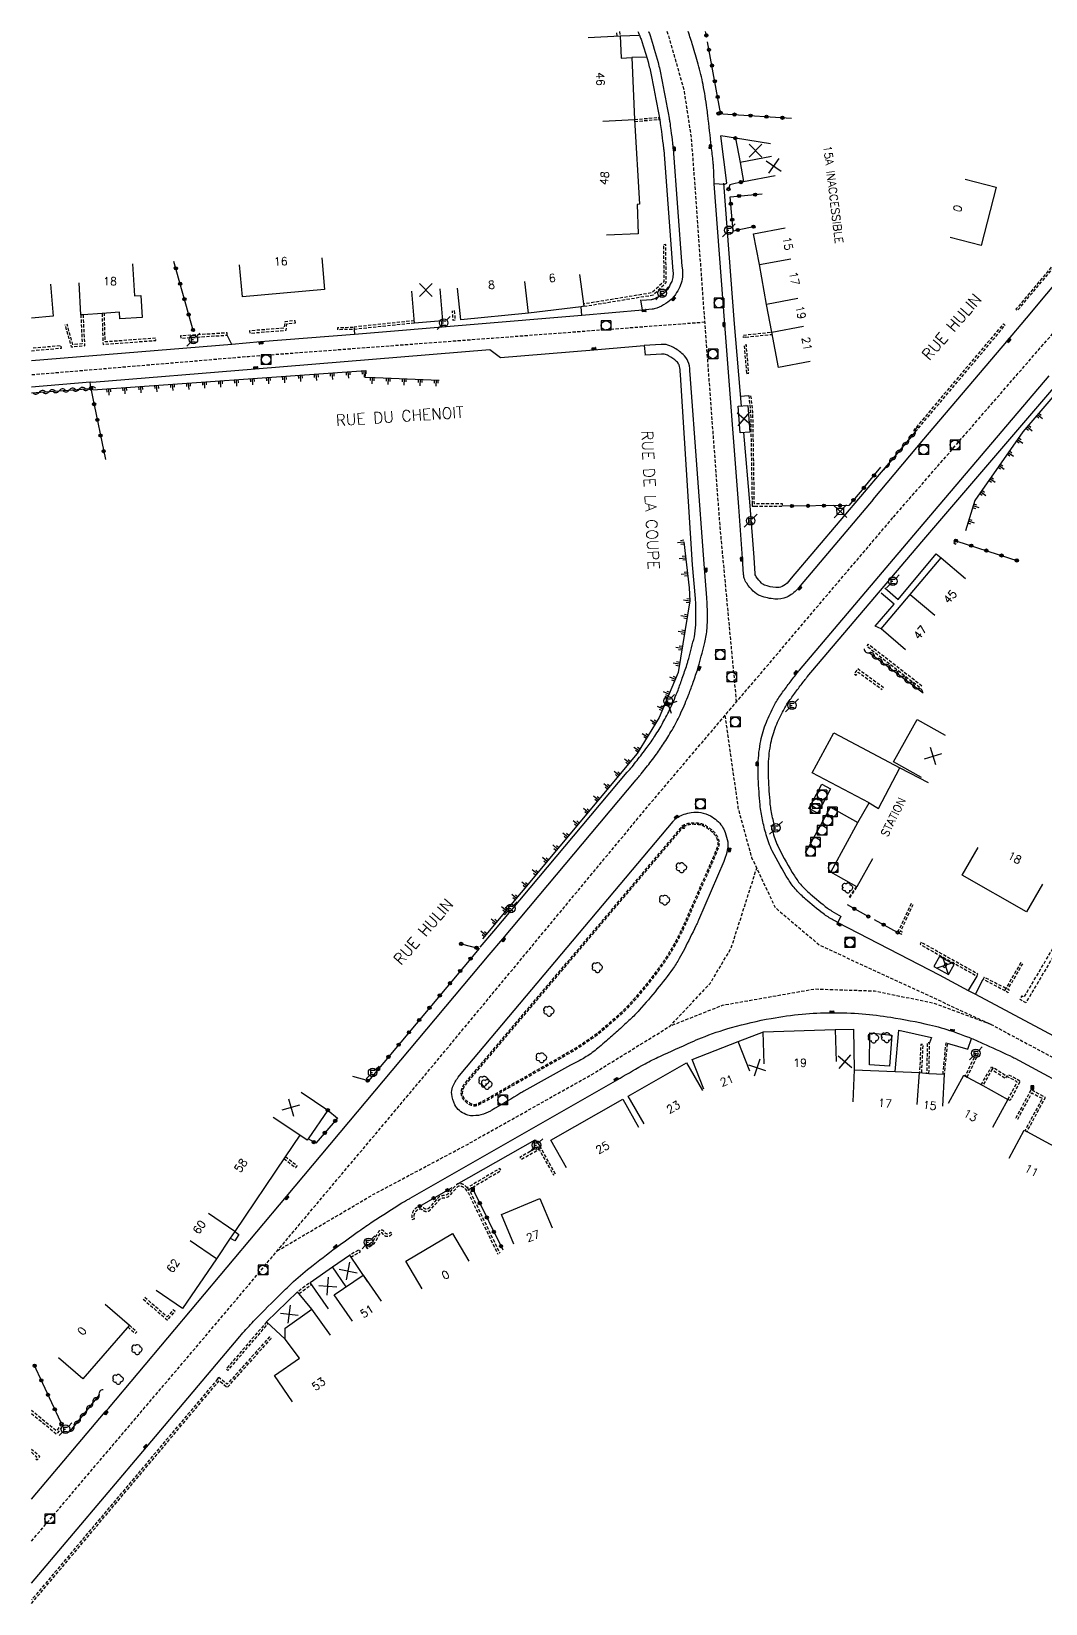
# Model space of a CAD drawing. Header units: millimetres. Extents: x 150000 to 151001, y 125999 to 127001.
# Drawn here: x 150000 to 150158.4, y 126754.4 to 127000 of the extents above; entities that cross this region are included whole.
import ezdxf
from ezdxf.enums import TextEntityAlignment as Align

# ---------------------------------------------------------------- set-up
doc = ezdxf.new("R2010")
doc.units = ezdxf.units.MM
doc.linetypes.add('DASHED', pattern=[0.75, 0.5, -0.25])
doc.layers.get('0').update_dxf_attribs({"linetype": 'CONTINUOUS'})
for name, color, linetype in [('W0001', 6, 'DASHED'), ('W0008', 7, 'CONTINUOUS'), ('W0017', 7, 'CONTINUOUS'), ('W0100', 7, 'CONTINUOUS'), ('W0112', 1, 'DASHED'), ('W0211', 2, 'CONTINUOUS'), ('W0300', 7, 'CONTINUOUS'), ('W0310', 3, 'CONTINUOUS'), ('W0322', 7, 'CONTINUOUS'), ('W0330', 7, 'CONTINUOUS'), ('W0400', 7, 'CONTINUOUS'), ('W0420', 7, 'CONTINUOUS'), ('W0471', 7, 'CONTINUOUS'), ('W0984', 7, 'CONTINUOUS'), ('W0989', 7, 'CONTINUOUS'), ('W0991', 7, 'CONTINUOUS'), ('W1102', 7, 'CONTINUOUS')]:
    doc.layers.add(name, color=color, linetype=linetype)
doc.styles.get("Standard").update_dxf_attribs({"font": 'romans.shx', "width": 0.85})

# ---------------------------------------------------------------- blocks, each defined once
blk = doc.blocks.new('T420')
for p, q in [((0.75, 0.75), (-0.75, 0.75)), ((-0.75, 0.75), (-0.75, -0.75)), ((0.75, 0.75), (0.75, -0.75)), ((0.75, -0.75), (-0.75, -0.75))]:
    blk.add_line(p, q)
blk.add_ellipse((0, 0), major_axis=(-0.53, 0.53), ratio=1, start_param=3.926991, end_param=10.210176)
blk = doc.blocks.new('t322o')
at = {"color": 0, "linetype": 'Continuous'}
for radius in [0.25, 0.15]:
    blk.add_circle((0, 0), radius, dxfattribs=at)
blk = doc.blocks.new('t310o')
at = {"color": 0, "linetype": 'Continuous'}
for centre, start, end in [((-0.5, 0.38), 216.8699, 323.1304), ((0.5, -0.37), 36.8699, 143.1303)]:
    blk.add_arc(centre, 0.625, start, end, dxfattribs=at)
blk = doc.blocks.new('t211o')
at = {"color": 0, "linetype": 'Continuous'}
for p, q in [((-0.29, 0.5), (-0.29, 0)), ((0, 1), (0, 0)), ((0.29, 0.5), (0.29, 0))]:
    blk.add_line(p, q, dxfattribs=at)
blk = doc.blocks.new('T400')
for p, q in [((-0.15, 0.3), (0.15, 0.3)), ((-0.15, -0.25), (-0.15, 0.3)), ((-0.15, 0.15), (0.15, 0.15)), ((-0.15, 0), (0.15, 0)), ((0.15, 0.3), (0.15, -0.25)), ((-0.15, -0.15), (0.15, -0.15)), ((-0.15, -0.25), (-0.15, -0.3)), ((-0.15, -0.3), (0.15, -0.3)), ((0.15, -0.3), (0.15, -0.25))]:
    blk.add_line(p, q)
blk = doc.blocks.new('T471')
for p, q in [((-0.333334, 0.333334), (-0.333334, -0.333334)), ((-0.333334, 0.333334), (0.333334, 0.333334)), ((-0.333334, 0), (0, 0)), ((0.500001, 0.500001), (1.000002, 1.000002)), ((-0.500001, -0.500001), (-1.000002, -1.000002)), ((-0.333334, -0.333334), (0.333334, -0.333334))]:
    blk.add_line(p, q)
blk.add_ellipse((0, 0), major_axis=(0.471405, 0.471405), ratio=1, start_param=5.4977871438, end_param=11.780972451)
blk = doc.blocks.new('t991o')
at = {"color": 0, "linetype": 'Continuous'}
for p, q in [((-1, 1), (1, -1)), ((-1, -1), (1, 1))]:
    blk.add_line(p, q, dxfattribs=at)
blk = doc.blocks.new('T300')
for p, q in [((-0.8, 0.51), (-0.86, 0.34)), ((-0.86, 0.34), (-0.86, 0.17)), ((-0.86, 0.17), (-0.74, 0.06)), ((-0.69, 0.63), (-0.8, 0.51)), ((-0.8, -0.06), (-0.74, 0.06)), ((-0.74, 0.06), (-0.69, 0.11)), ((-0.57, 0.69), (-0.69, 0.63)), ((-0.46, 0.69), (-0.57, 0.69)), ((-0.29, 0.63), (-0.46, 0.69)), ((-0.29, 0.63), (-0.17, 0.74)), ((-0.23, 0.57), (-0.29, 0.63)), ((-0.17, 0.74), (-0.06, 0.8)), ((-0.06, 0.8), (0.06, 0.8)), ((0.06, 0.8), (0.23, 0.74)), ((0.23, 0.74), (0.34, 0.63)), ((0.34, 0.63), (0.4, 0.51)), ((0.46, 0.46), (0.34, 0.46)), ((0.4, 0.51), (0.4, 0.46)), ((0.57, 0.4), (0.46, 0.46)), ((0.57, 0.4), (0.69, 0.29)), ((0.69, 0.29), (0.74, 0.17)), ((0.74, 0.06), (0.69, -0.17)), ((0.74, 0.17), (0.74, 0.06)), ((-0.8, -0.17), (-0.8, -0.06)), ((-0.8, -0.23), (-0.8, -0.17)), ((-0.74, -0.34), (-0.8, -0.23)), ((-0.69, -0.4), (-0.74, -0.34)), ((-0.51, -0.46), (-0.69, -0.4)), ((-0.4, -0.46), (-0.51, -0.46)), ((-0.4, -0.46), (-0.34, -0.46)), ((-0.34, -0.46), (-0.34, -0.4)), ((-0.34, -0.51), (-0.34, -0.46)), ((-0.29, -0.63), (-0.34, -0.51)), ((-0.17, -0.74), (-0.29, -0.63)), ((-0.06, -0.8), (-0.17, -0.74)), ((0.06, -0.8), (-0.06, -0.8)), ((0.17, -0.74), (0.06, -0.8)), ((0.23, -0.69), (0.17, -0.74)), ((0.29, -0.46), (0.23, -0.46)), ((0.29, -0.63), (0.23, -0.69)), ((0.46, -0.4), (0.29, -0.46)), ((0.34, -0.51), (0.29, -0.63)), ((0.34, -0.51), (0.34, -0.46)), ((0.57, -0.34), (0.46, -0.4)), ((0.63, -0.29), (0.57, -0.34)), ((0.69, -0.17), (0.63, -0.29))]:
    blk.add_line(p, q)
blk = doc.blocks.new('t330o')
at = {"color": 0, "linetype": 'Continuous'}
for p, q in [((0.25, -0.25), (-0.25, 0.25)), ((-0.25, -0.25), (0.25, 0.25)), ((-0.25, 0.25), (-0.25, -0.25)), ((0.25, 0.25), (-0.25, 0.25)), ((0.25, -0.25), (0.25, 0.25)), ((-0.25, -0.25), (0.25, -0.25)), ((-0.25, -0.25), (-0.25, -0.25))]:
    blk.add_line(p, q, dxfattribs=at)

msp = doc.modelspace()

# ---------------------------------------------------------------- linework, layer by layer
at = {"layer": 'W0001', "flags": 128}
for points in [[(150110.16, 126895.27), (150107.6, 126922.53), (150105.08, 126956.4), (150103.93, 126972.45), (150103.13, 126983.3), (150101.98, 126990.87), (150099.69, 126998.89), (150099.33, 127000)], [(150134.66, 126924.13), (150165.05, 126959.14), (150178.23, 126976.07), (150189.85, 126993.9), (150193.12, 127000)], [(150105.22, 126954.56), (150072.05, 126952.06), (150033.92, 126949.19), (150000, 126946.33)], [(150000, 126764.16), (150029.91, 126799.41), (150061.36, 126836.81), (150096.57, 126879.27), (150134.66, 126924.13)], [(150108.34, 126893.13), (150110.38, 126878.7), (150112.5, 126870.96), (150116.21, 126863.11), (150123.11, 126857.28), (150149.95, 126844.87), (150202.43, 126816.84), (150231.64, 126800.79), (150245.33, 126793.58), (150259.13, 126786.37), (150264.96, 126783.72), (150274.09, 126780.75), (150282.5, 126779.45), (150290.67, 126779.77), (150296.08, 126781.89), (150306.27, 126788.36)], [(150149.95, 126844.87), (150141.04, 126848.16), (150131.7, 126850.07), (150122.37, 126850.38), (150107.93, 126847.84), (150099.73, 126844.6), (150106.02, 126851.27), (150109.31, 126856.78), (150113.3, 126869.27)], [(150038.41, 126809.52), (150053.36, 126818.3), (150068.11, 126826.15), (150087.53, 126837.07), (150099.73, 126844.6)]]:
    msp.add_lwpolyline(points, dxfattribs=at)
at = {"layer": 'W0008', "flags": 128}
for points in [[(150096.4, 127000, 0.000527), (150096.41, 126999.98, 0.000634), (150096.66, 126999.36, -0.009761), (150097.9, 126995.13, -0.01942), (150098.39, 126992.98, -0.001074), (150099.61, 126986.46, -0.011092), (150099.72, 126985.83, -0.001507), (150099.89, 126984.56, -0.000946), (150100.15, 126982.54, -0.005146), (150100.22, 126981.98, -0.008363), (150100.25, 126981.64), (150101.62, 126963.35), (150101.69, 126962.75, -0.067691), (150101.66, 126961.31, -0.077279), (150101.28, 126960.11, -0.025243), (150100.61, 126958.91, -0.050816), (150100.18, 126958.37, -0.059865), (150099.11, 126957.49, -0.052172), (150097.69, 126956.78, -0.031346), (150097.31, 126956.67, -0.035593), (150096.95, 126956.61), (150095.48, 126956.48), (150085.98, 126955.65), (150050.45, 126952.66), (150035.81, 126951.49), (150031.3, 126951.1), (150000, 126948.57)], [(150094.74, 127000, 0.000855), (150094.92, 126999.53, 0.003547), (150094.97, 126999.4, 0.000634), (150095.23, 126998.77, -0.023503), (150096.46, 126994.75, -0.01942), (150096.93, 126992.7, -0.001074), (150098.15, 126986.19, -0.011092), (150098.24, 126985.63, -0.001507), (150098.41, 126984.37, -0.000946), (150098.68, 126982.35, -0.005146), (150098.74, 126981.82, -0.008363), (150098.77, 126981.53), (150100.14, 126963.21), (150100.21, 126962.57, -0.067691), (150100.19, 126961.54, -0.077279), (150099.95, 126960.78, -0.025243), (150099.35, 126959.7, -0.050816), (150099.11, 126959.4, -0.059865), (150098.32, 126958.75, -0.052172), (150097.17, 126958.18, -0.031346), (150096.96, 126958.11, -0.035593), (150096.82, 126958.09), (150095.35, 126957.96)], [(150131.48, 126926.89), (150120.09, 126913.41), (150119.66, 126912.89, -0.114443), (150118, 126911.64, -0.126745), (150116.14, 126911.33, -0.066317), (150113.91, 126911.82, -0.111435), (150112.76, 126912.57, -0.043722), (150111.75, 126913.8, -0.07673), (150111.35, 126914.62, -0.028665), (150111.29, 126914.88, -0.029005), (150111.26, 126915.15), (150111.09, 126917.72), (150110.49, 126925.73), (150108.33, 126954.21), (150106.68, 126976.21), (150106.59, 126977.96), (150106.54, 126979.01, 0.013014), (150106.49, 126979.63, 0.003397), (150106.23, 126981.99, 0.00055), (150105.66, 126986.91, 0.002369), (150105.52, 126988.05, 0.017531), (150104.93, 126991.69, 0.019724), (150104.17, 126994.88, 0.005865), (150103.32, 126997.76, 0.000546), (150102.62, 127000, 0.000546)], [(150131.48, 126926.89), (150139.4, 126936.29), (150152.37, 126951.57), (150155.44, 126955.23), (150165.25, 126966.91, 0.018455), (150165.43, 126967.15, -0.010365), (150165.75, 126967.56, -0.000252), (150166.83, 126968.94, 0.000502), (150167.37, 126969.62, 0.001431), (150167.56, 126969.87, 0.000077), (150171.11, 126974.45, 0.006929), (150171.77, 126975.33, 0.002724), (150173.41, 126977.59, 0.000636), (150174.57, 126979.25, 0.002627), (150174.84, 126979.65, 0.000325), (150179.18, 126986.04, 0.001753), (150179.98, 126987.23, 0.006759), (150182.57, 126991.21, 0.008021), (150184.64, 126994.63, 0.003904), (150186.57, 126997.98, 0.001138), (150187.7, 127000, 0.001138)], [(150139.09, 126920.25), (150160.35, 126945.06), (150164.11, 126949.56), (150164.72, 126950.23, 0.012906), (150165.02, 126950.58, -0.004064), (150165.76, 126951.48), (150170.32, 126956.91), (150173.84, 126961.18)], [(150000, 126770.71), (150011.54, 126784.38), (150012.02, 126784.91), (150039.84, 126817.98), (150071.5, 126855.76), (150073.63, 126858.27), (150094.48, 126883.11, -0.007797), (150095.01, 126883.72, 0.015455), (150095.27, 126884.04, 0.002774), (150096.81, 126886, 0.005009), (150097.64, 126887.11, 0.016281), (150098.92, 126888.96, 0.014432), (150100.23, 126891.14, 0.019964), (150101.47, 126893.56, 0.017272), (150102.69, 126896.45, 0.006831), (150103.39, 126898.35, 0.006081), (150104.12, 126900.51, 0.012404), (150104.31, 126901.17, 0.002423), (150105.2, 126904.55, 0.048456), (150105.55, 126906.74, 0.027358), (150105.57, 126910.67), (150105.53, 126911.54), (150105.09, 126916.83), (150102.9, 126946.42), (150102.88, 126946.97, 0.093905), (150102.56, 126948.48, 0.11098), (150101.81, 126949.55, 0.052792), (150100.28, 126950.65, 0.082623), (150099.15, 126951.08, 0.033139), (150098.84, 126951.11, 0.022565), (150098.39, 126951.12), (150095.74, 126950.94), (150095.89, 126949.48)], [(150070.12, 126856.93), (150072.26, 126859.44), (150093.09, 126884.27, -0.007797), (150093.66, 126884.92, 0.015455), (150093.85, 126885.15, 0.002774), (150095.38, 126887.11, 0.005009), (150096.19, 126888.18, 0.016281), (150097.4, 126889.94, 0.014432), (150098.66, 126892.03, 0.019964), (150099.83, 126894.32, 0.017272), (150101.01, 126897.1, 0.006831), (150101.68, 126898.95, 0.006081), (150102.4, 126901.07, 0.012404), (150102.57, 126901.64, 0.002423), (150103.46, 126905, 0.048456), (150103.75, 126906.85, 0.027358), (150103.77, 126910.58), (150103.73, 126911.43), (150103.29, 126916.68), (150101.39, 126946.35), (150101.37, 126946.94, 0.093905), (150101.17, 126947.9, 0.11098), (150100.8, 126948.43, 0.052792), (150099.53, 126949.34, 0.082623), (150098.86, 126949.59, 0.033139), (150098.75, 126949.6, 0.022565), (150098.44, 126949.61)], [(150130.1, 126928.05), (150118.71, 126914.57), (150118.28, 126914.06, -0.114443), (150117.27, 126913.29, -0.126745), (150116.3, 126913.13, -0.066317), (150114.53, 126913.52, -0.111435), (150114.05, 126913.83, -0.043722), (150113.24, 126914.82, -0.07673), (150113.08, 126915.14, -0.028665), (150113.07, 126915.21, -0.029005), (150113.06, 126915.27), (150112.9, 126917.85), (150112.29, 126925.87), (150111.3, 126937.35)], [(150125.97, 126860.79, -0.013506), (150124.46, 126861.67, -0.025748), (150123.7, 126862.19, -0.016069), (150120.94, 126864.44, -0.028346), (150119.5, 126865.86, -0.047505), (150118.25, 126867.52, -0.019178), (150115.74, 126871.99, -0.035173), (150115.2, 126873.27, -0.019167), (150114.46, 126875.71, -0.012396), (150113.98, 126878, -0.024501), (150113.82, 126879.17, -0.010561), (150113.55, 126883.31, -0.019242), (150113.53, 126885.6, -0.040432), (150113.94, 126889.19, -0.048695), (150114.81, 126892.08, -0.0236), (150116.03, 126894.71, -0.034945), (150117.06, 126896.37, -0.004399), (150118.23, 126897.97, -0.0045), (150119.4, 126899.5, -0.006696), (150119.62, 126899.79, -0.004397), (150119.97, 126900.21), (150137.85, 126921.3)], [(150116.04, 126876.08, -0.012396), (150115.57, 126878.29, -0.024501), (150115.43, 126879.31, -0.010561), (150115.16, 126883.39, -0.019242), (150115.15, 126885.54, -0.040432), (150115.53, 126888.88, -0.048695), (150116.31, 126891.46, -0.0236), (150117.47, 126893.95, -0.034945), (150118.38, 126895.43, -0.004399), (150119.53, 126897, -0.0045), (150120.68, 126898.51, -0.006696), (150120.88, 126898.76, -0.004397), (150121.21, 126899.16), (150139.09, 126920.25)], [(150115.53, 126875.99, 0.019167), (150116.24, 126873.63, 0.035173), (150116.72, 126872.5, 0.019178), (150119.19, 126868.09, 0.047505), (150120.31, 126866.6, 0.028346), (150121.67, 126865.28, 0.016069), (150124.37, 126863.06, 0.025748), (150125.03, 126862.6, 0.013506), (150126.5, 126861.76)], [(150000, 126757.59), (150017.95, 126778.83), (150032.57, 126796.16, -0.004701), (150034.47, 126798.29, -0.011235), (150035.3, 126799.15, -0.002103), (150039.71, 126803.55, -0.010854), (150040.59, 126804.38, -0.014676), (150043.52, 126806.89, -0.010913), (150047.63, 126810.05, -0.003917), (150050.9, 126812.42, -0.005998), (150053.07, 126813.92, -0.006396), (150055.04, 126815.22, -0.003947), (150058.28, 126817.25, -0.021106), (150058.62, 126817.44, 0.012776), (150059.18, 126817.74), (150091.95, 126836.49, -0.009853), (150095.86, 126838.73, -0.017188), (150098.17, 126839.89, -0.002538), (150103.09, 126842.12, -0.008071), (150104.66, 126842.78, -0.028947), (150109.37, 126844.4, -0.02272), (150115.56, 126845.83, -0.021755), (150120.41, 126846.5, -0.023283), (150124.97, 126846.72, -0.019238), (150129.79, 126846.54, -0.020698), (150134.24, 126846.01, -0.016622), (150140.31, 126844.83, -0.027752), (150143.88, 126843.81, -0.004294), (150146.06, 126843.02, -0.011863), (150146.85, 126842.71, -0.006173), (150148.65, 126841.92, -0.002669), (150152.79, 126840.02, -0.005393), (150153.34, 126839.76, -0.009408), (150153.64, 126839.6), (150219.58, 126803.99)]]:
    msp.add_lwpolyline(points, format="xyb", dxfattribs=at)
for points in [[(150108.2, 126976.11), (150106.68, 126976.21)], [(150110.94, 126941.49), (150109.83, 126954.32), (150108.18, 126976.32)], [(150095.48, 126956.48), (150095.2, 126958.05)], [(150000, 126944.47), (150009.19, 126945.25), (150009.48, 126945.2), (150034.97, 126947.27), (150071.6, 126950.33), (150073.29, 126949.08), (150087.85, 126950.25), (150095.74, 126950.94)], [(150095.84, 126949.48), (150098.49, 126949.66)], [(150137.85, 126921.3), (150158.99, 126946.2)], [(150138.05, 126937.42), (150130.1, 126928.05)], [(150115.56, 126875.86), (150116.07, 126875.96)], [(150126.45, 126861.78), (150125.97, 126860.79), (150141.79, 126852.61), (150146.32, 126850.2), (150147.48, 126849.61), (150179.67, 126832.44)], [(150066.4, 126819.87), (150078.69, 126826.84), (150079.44, 126825.87)]]:
    msp.add_lwpolyline(points, dxfattribs=at)
msp.add_lwpolyline([(150076.32, 126834.09, -0.001079), (150072.45, 126831.79, -0.000007), (150071.91, 126831.47, -0.00002), (150071.72, 126831.36, -0.076804), (150070.23, 126830.76, -0.074484), (150068.58, 126830.63, -0.091596), (150067.84, 126830.82, -0.060967), (150066.88, 126831.42, -0.111983), (150066.15, 126832.34, -0.077203), (150065.66, 126833.97, -0.126884), (150065.79, 126835.09, -0.079545), (150066.69, 126836.64), (150067.16, 126837.22), (150100.24, 126876.6, -0.040655), (150100.63, 126877, -0.04621), (150101.03, 126877.28, -0.047377), (150101.96, 126877.71, -0.04211), (150103.09, 126878, -0.086407), (150104.56, 126877.99, -0.078804), (150106.08, 126877.46, -0.060424), (150107.1, 126876.74, -0.062739), (150107.89, 126875.83, -0.060551), (150108.37, 126874.89, -0.04125), (150108.77, 126873.39, -0.084027), (150108.78, 126872.56, -0.042183), (150108.39, 126870.96), (150108.18, 126870.34), (150104.22, 126861.17, -0.00612), (150104.04, 126860.77, -0.004917), (150103.8, 126860.27, -0.00446), (150102.01, 126856.66, -0.01062), (150101.21, 126855.17, -0.028854), (150100.17, 126853.54, -0.014168), (150097.77, 126850.42, -0.010698), (150094.95, 126847.11, -0.023318), (150093.56, 126845.68, -0.004152), (150091.78, 126844.05, -0.004229), (150090.01, 126842.48, -0.001647), (150089.82, 126842.32, -0.000275), (150088.73, 126841.38, -0.030092), (150086.9, 126839.99, -0.033891), (150085.14, 126838.98), (150084.2, 126838.52), (150076.93, 126834.44, 0.006962)], format="xyb", close=True, dxfattribs=at)
at = {"layer": 'W0017', "flags": 128}
for points in [[(150091.95, 126999.33), (150094.98, 126999.4)], [(150096.03, 126995.99), (150093.81, 126995.92)], [(150108.2, 126976.11), (150108.65, 126976.29), (150107.7, 126983.67)], [(150085.98, 126955.65), (150085.86, 126956.99)], [(150050.43, 126953.46), (150050.45, 126952.66)], [(150031.3, 126951.1), (150030.59, 126952.56)], [(150009.29, 126944.23), (150009.19, 126945.25)], [(150112.06, 126943.06), (150110.74, 126942.96)], [(150133.34, 126913.1), (150135.41, 126911.26), (150141.32, 126918.39), (150142.11, 126917.77)], [(150132.73, 126906.66), (150131.82, 126907.11), (150134.78, 126910.54), (150132.73, 126912.27)], [(150130.88, 126879.49), (150121.99, 126884.18), (150125.34, 126890.45), (150135.65, 126884.96)], [(150120.94, 126871.69), (150124.85, 126878.83), (150129.11, 126876.44)], [(150147.68, 126852.45), (150146.32, 126850.2)], [(150147.48, 126849.61), (150148.69, 126851.94)], [(150134.94, 126837.55), (150135.51, 126843.97), (150140.61, 126842.86), (150140.32, 126842)], [(150143.07, 126841.97), (150146.3, 126841.01), (150146.85, 126842.71)], [(150031.79, 126812.55), (150032.42, 126812.09), (150031.75, 126811.08), (150031.07, 126811.48)]]:
    msp.add_lwpolyline(points, dxfattribs=at)
for points in [[(150122.83, 126877.88), (150121.46, 126878.61), (150123.49, 126882.43), (150124.85, 126881.71)], [(150141.84, 126855.51), (150140.99, 126853.95), (150143.29, 126852.7), (150144.13, 126854.26)], [(150134.43, 126843.23), (150134.07, 126838.38), (150130.94, 126838.56), (150130.98, 126843.56)]]:
    msp.add_lwpolyline(points, close=True, dxfattribs=at)
at = {"layer": 'W0100', "flags": 128}
for points in [[(150086.96, 126999.06), (150091.95, 126999.33), (150092.14, 126995.84), (150093.81, 126995.92), (150094.23, 126986.26), (150095.02, 126973.01), (150094.62, 126972.98), (150094.81, 126968.39), (150089.82, 126968.18)], [(150115.44, 126982.42), (150109.97, 126983.33), (150110.7, 126979.52), (150111.26, 126976.58), (150116.17, 126977.52)], [(150145.85, 126976.92), (150150.7, 126975.69), (150148.38, 126966.55), (150143.53, 126967.79)], [(150121.64, 126948.43), (150116.72, 126947.51), (150115.69, 126953.03), (150114.84, 126957.37), (150113.73, 126963.57), (150112.81, 126968.37), (150117.73, 126969.31)], [(150015.79, 126963.71), (150016.08, 126958.72), (150017.08, 126958.77), (150017.28, 126955.3), (150013.8, 126955.13), (150013.75, 126956.13), (150011.03, 126955.93), (150008.06, 126955.75), (150007.71, 126955.74), (150007.46, 126960.73)], [(150045.37, 126964.65), (150045.8, 126959.67), (150032.96, 126958.56), (150032.53, 126963.54)], [(150002.97, 126960.5), (150003.39, 126955.52), (150000, 126955.23)], [(150085.63, 126962.01), (150086.32, 126957.06), (150085.86, 126956.99), (150077.63, 126955.98), (150067.08, 126954.93), (150066.58, 126959.9)], [(150063.81, 126959.79), (150064.22, 126954.81), (150059.84, 126954.44), (150059.42, 126959.43)], [(150136.54, 126903.42), (150132.73, 126906.66), (150137.3, 126912.04), (150142.11, 126917.77), (150145.94, 126914.55)], [(150139.04, 126883.45), (150134.67, 126885.89), (150138.38, 126892.53), (150142.74, 126890.09)], [(150131.4, 126870.75), (150128.97, 126866.38), (150124.87, 126868.66), (150125.25, 126869.37), (150129.11, 126876.44), (150130.88, 126879.49), (150132.35, 126878.63), (150135.65, 126884.96), (150140.08, 126882.66)], [(150157.93, 126866.81), (150155.46, 126862.47), (150145.42, 126868.18), (150147.89, 126872.52)], [(150105.06, 126834.76), (150103.24, 126839.42), (150110.41, 126842.22), (150114.34, 126843.71)], [(150114.31, 126843.72), (150125.55, 126844.07), (150128.44, 126844.16), (150128.52, 126837.81), (150134.94, 126837.55), (150138.74, 126837.36), (150140.21, 126837.23), (150142.6, 126837.09), (150142.32, 126832.1)], [(150095.72, 126829.36), (150093.24, 126833.7), (150102.36, 126838.91), (150104.84, 126834.57)], [(150143.27, 126832.57), (150145.67, 126836.96), (150146.19, 126836.67), (150148.61, 126835.32), (150152.56, 126833.15), (150150.16, 126828.77)], [(150042.15, 126834.29), (150046.29, 126831.49), (150043.25, 126826.99), (150043.1, 126826.78), (150041.91, 126827.57), (150039.64, 126824.22), (150031.79, 126812.55), (150031.07, 126811.48), (150028.93, 126808.29), (150023.59, 126800.49), (150019.47, 126803.32)], [(150083.61, 126822.46), (150081.14, 126826.8), (150092.37, 126833.19), (150094.84, 126828.85)], [(150152.73, 126823.99), (150155.1, 126828.39), (150155.53, 126828.16), (150158.46, 126826.57), (150162.15, 126824.57), (150159.77, 126820.17)], [(150075.36, 126810.58), (150073.44, 126815.19), (150079.44, 126817.7), (150081.36, 126813.09)], [(150061.03, 126803.6), (150058.47, 126807.9), (150065.76, 126812.23), (150068.32, 126807.93)], [(150046.41, 126800.47), (150043.54, 126804.56), (150047.02, 126807), (150049.68, 126808.82), (150052.5, 126804.7)], [(150049.17, 126803.91), (150047.02, 126807)], [(150050.17, 126798.51), (150047.31, 126802.62), (150051.81, 126805.74)], [(150051.8, 126805.73), (150054.66, 126801.63)], [(150011.53, 126801.18), (150015.3, 126797.9), (150008.02, 126789.54), (150004.25, 126792.82)], [(150046.7, 126796.33), (150043.78, 126800.39)], [(150040.81, 126785.91), (150037.96, 126790.02), (150041.87, 126792.73), (150039.62, 126795.71)]]:
    msp.add_lwpolyline(points, dxfattribs=at)
for points in [[(150111.94, 126941.56), (150112.23, 126937.41), (150110.71, 126937.3), (150110.41, 126941.45)], [(150126.87, 126924.54), (150125.86, 126924.51), (150125.83, 126925.52), (150126.84, 126925.55)], [(150099.5, 126894.56), (150099.23, 126894.69), (150099.45, 126895.16), (150099.73, 126895.03)], [(150142.8, 126854.49), (150143.08, 126854.35), (150142.75, 126853.71), (150142.48, 126853.85)], [(150041.58, 126803.11), (150036.74, 126798.41), (150039.62, 126795.71), (150039.64, 126797.43), (150043.78, 126800.39)]]:
    msp.add_lwpolyline(points, close=True, dxfattribs=at)
at = {"layer": 'W0112', "flags": 128}
for points in [[(150091.51, 126999.31), (150091.43, 127000)], [(150091.88, 127000), (150091.95, 126999.33)], [(150094.23, 126986.26), (150098.08, 126986.58)], [(150094.25, 126985.94), (150098.06, 126986.26), (150098.04, 126986.57)], [(150086.32, 126957.06), (150097.13, 126958.84), (150099.18, 126960.8), (150099.09, 126966.7), (150098.73, 126966.69), (150098.82, 126960.95), (150096.96, 126959.17), (150086.26, 126957.41)], [(150008.06, 126955.75), (150008.3, 126950.87), (150006.28, 126950.68), (150005.27, 126954.19)], [(150007.71, 126955.74), (150007.93, 126951.19), (150006.48, 126951.05), (150005.56, 126954.28)], [(150011.03, 126955.93), (150011.18, 126951.11), (150019.45, 126951.74), (150019.43, 126952.1), (150011.52, 126951.49), (150011.39, 126955.96)], [(150066.06, 126956.4), (150066.19, 126954.89), (150065.89, 126954.86), (150065.76, 126956.38)], [(150059.84, 126954.44), (150050.43, 126953.46), (150047.89, 126953.4), (150047.88, 126953.75), (150050.43, 126953.81), (150050.43, 126953.46)], [(150059.81, 126954.8), (150050.4, 126953.81)], [(150111.6, 126952.22), (150111.25, 126952.19), (150111.21, 126952.58), (150115.69, 126953.03)], [(150000, 126950.13), (150004.69, 126950.54), (150004.66, 126950.9), (150000, 126950.49)], [(150111.6, 126952.26), (150115.75, 126952.68)], [(150112.58, 126926.2), (150112.6, 126925.85), (150117.32, 126925.84), (150117.32, 126926.2), (150112.94, 126926.2), (150112.71, 126940.52), (150112.41, 126943.1), (150112.06, 126943.06), (150112.35, 126940.5), (150112.59, 126925.84), (150112.95, 126925.85)], [(150139.12, 126897.73), (150131.23, 126903.87), (150130.71, 126904.28), (150130.49, 126904), (150131.01, 126903.59), (150138.9, 126897.45)], [(150133.13, 126897.48), (150129.09, 126900.42), (150128.53, 126899.65), (150128.82, 126899.44), (150129.17, 126899.92), (150132.93, 126897.19)], [(150128.87, 126866.43), (150128.32, 126865.62), (150127.71, 126864.7), (150127.81, 126864.64), (150128.42, 126865.56), (150128.98, 126866.39)], [(150137.44, 126863.78), (150135.32, 126859.25), (150135.92, 126858.97), (150136.07, 126859.29), (150135.79, 126859.42), (150137.76, 126863.63)], [(150161.5, 126858.68), (150155.35, 126848.27), (150154.45, 126848.76), (150154.77, 126849.36), (150155.1, 126849.18), (150160.92, 126859.03)], [(150154.56, 126854.54), (150152.05, 126850.21), (150152.61, 126849.89), (150152.79, 126850.2), (150152.54, 126850.34), (150154.86, 126854.36)], [(150152.23, 126850.51), (150148.85, 126852.25), (150148.69, 126851.94), (150152.05, 126850.21), (150152.22, 126850.52)], [(150139.09, 126837.33), (150139.3, 126841.74), (150138.94, 126841.76), (150138.74, 126837.36)], [(150140.21, 126837.23), (150140.32, 126842), (150139.96, 126842.01), (150139.85, 126837.26)], [(150142.41, 126837.1), (150142.88, 126841.99), (150143.07, 126841.97), (150142.6, 126837.09), (150142.41, 126837.11)], [(150146.19, 126836.67), (150147.95, 126840.32), (150147.63, 126840.47), (150145.88, 126836.84)], [(150148.38, 126835.45), (150149.99, 126838.26), (150150.22, 126838.13), (150148.61, 126835.32), (150148.38, 126835.46)], [(150155.22, 126828.33), (150155.53, 126828.16), (150158.4, 126833.47), (150156.16, 126834.68), (150153.78, 126830.28), (150154.1, 126830.11), (150156.3, 126834.2), (150157.92, 126833.33), (150155.22, 126828.33)], [(150081.88, 126821.51), (150079.44, 126825.87), (150076.32, 126824.13), (150076.49, 126823.82), (150079.3, 126825.39), (150081.57, 126821.34)], [(150039.44, 126823.92), (150041.29, 126822.51), (150041.51, 126822.79), (150039.64, 126824.22)], [(150068.25, 126819.05), (150073.35, 126822.07), (150073.17, 126822.38), (150068.07, 126819.36), (150068.29, 126819.08)], [(150068.08, 126819.36), (150068.57, 126818.69), (150068.82, 126818.16), (150073.16, 126809.15)], [(150049.88, 126808.53), (150051.39, 126809.38), (150051.22, 126809.69), (150049.68, 126808.82)], [(150041.8, 126802.84), (150043.75, 126804.27), (150043.54, 126804.56), (150041.58, 126803.11)], [(150017.47, 126801.96), (150021.25, 126798.7), (150022.43, 126800.06), (150022.16, 126800.3), (150021.21, 126799.2), (150017.7, 126802.23)], [(150036.74, 126798.41), (150030.43, 126791.08), (150030.7, 126790.84), (150037, 126798.17)], [(150000, 126754.42), (150029.34, 126789.24), (150030.6, 126788.18), (150037.45, 126795.83), (150037.18, 126796.07), (150030.57, 126788.67), (150029.3, 126789.75), (150000, 126754.97)], [(150015.07, 126797.63), (150016.23, 126796.58), (150016.47, 126796.84), (150015.3, 126797.9)], [(150029.07, 126789.47), (150029.3, 126789.75), (150029.57, 126789.52)], [(150000, 126784.1), (150003.96, 126780.89), (150004.9, 126782.09), (150004.61, 126782.32), (150003.9, 126781.4), (150000, 126784.57)], [(150000, 126778.05), (150000.84, 126777.34), (150000.64, 126777.08), (150000.92, 126776.87), (150001.33, 126777.4), (150000, 126778.51)]]:
    msp.add_lwpolyline(points, dxfattribs=at)
for points in [[(150171.92, 126978.63), (150171.68, 126978.82, -0.002724), (150170.06, 126976.58, -0.006929), (150169.44, 126975.75, -0.000077), (150165.89, 126971.17, -0.001431), (150165.7, 126970.93, -0.000502), (150165.16, 126970.25, 0.000252), (150164.08, 126968.87, 0.010365), (150163.71, 126968.39, -0.018455), (150163.63, 126968.28), (150153.81, 126956.6), (150154.04, 126956.41), (150163.86, 126968.08, 0.018455), (150163.96, 126968.21, -0.010365), (150164.32, 126968.69, -0.000252), (150165.4, 126970.06, 0.000502), (150165.94, 126970.75, 0.001431), (150166.12, 126970.99, 0.000077), (150169.67, 126975.56, 0.006929), (150170.3, 126976.4, 0.002724), (150171.93, 126978.64)], [(150101.85, 126875.77, -0.072489), (150102.41, 126876.03, -0.056538), (150103.23, 126876.19, -0.031342), (150103.61, 126876.19, -0.018872), (150104.26, 126876.13, -0.100665), (150105.17, 126875.81, -0.061455), (150106.48, 126874.81, -0.135682), (150107.16, 126873.63, -0.158304), (150107.09, 126872.49), (150106.87, 126871.94, -0.010385), (150105.95, 126869.73, 0.0029), (150102.51, 126861.83, 0.00002), (150102.19, 126861.1, -0.000075), (150102.11, 126860.91, -0.01802), (150101.08, 126858.72, -0.01492), (150099.65, 126856.15, -0.021001), (150098.47, 126854.35, -0.012666), (150096.32, 126851.49, -0.01114), (150094.24, 126848.99, -0.014874), (150092.59, 126847.21, -0.017063), (150091.84, 126846.49, -0.004216), (150088.62, 126843.68, -0.024962), (150088.2, 126843.35, -0.004029), (150085.35, 126841.39), (150084.91, 126841.1), (150075.99, 126836.02, 0.00369), (150071.46, 126833.4, -0.014664), (150070.32, 126832.78, -0.000988), (150069.82, 126832.52, -0.003093), (150069.66, 126832.44, -0.211809), (150068.84, 126832.41, -0.132732), (150067.68, 126833.28, -0.167719), (150067.36, 126834.19, -0.150143), (150067.69, 126835.25), (150067.95, 126835.63), (150101.53, 126875.35, 0.032009), (150101.81, 126875.73)], [(150101.81, 126875.73, 9.668719), (150101.85, 126875.77)], [(150068.08, 126819.36, 0.189532), (150067.08, 126820.01, 0.268261), (150066.26, 126819.73), (150065.19, 126818.51, -0.221015), (150064.34, 126818.14, 0.219432), (150063.48, 126817.76), (150062.13, 126816.23, -0.430923), (150061.27, 126816.21, 0.343665), (150060.25, 126816.33, 0.165224), (150059.55, 126815.5, 0.165224), (150059.5, 126814.41), (150059.84, 126814.51, -0.165224), (150059.88, 126815.37, -0.165224), (150060.43, 126816.02, -0.343665), (150061.02, 126815.95, 0.430923), (150062.4, 126816), (150063.75, 126817.52, -0.219432), (150064.34, 126817.78, 0.221015), (150065.46, 126818.28), (150066.52, 126819.49, -0.268261), (150067.01, 126819.66, -0.189035), (150067.79, 126819.16), (150068.26, 126818.51), (150068.5, 126818.01), (150072.84, 126809)]]:
    msp.add_lwpolyline(points, format="xyb", dxfattribs=at)
for points in [[(150041.23, 126954.46), (150041.19, 126954.81), (150039.6, 126954.66), (150039.47, 126953.66), (150034.08, 126953.22), (150034.11, 126952.87), (150039.79, 126953.33), (150039.92, 126954.34)], [(150152.11, 126954.09), (150151.84, 126954.32), (150137.8, 126937.67), (150138.08, 126937.44)], [(150030.59, 126952.56), (150030.56, 126952.91), (150023.3, 126952.43), (150023.32, 126952.08)], [(150111.7, 126946.58), (150112.06, 126946.61), (150111.69, 126951.03), (150111.34, 126951)], [(150144.11, 126920.14), (150144.37, 126919.89), (150144.68, 126920.2), (150144.42, 126920.45)], [(150147.68, 126852.45), (150147.85, 126852.75), (150138.99, 126857.72), (150138.82, 126857.41)], [(150152.56, 126833.15), (150154.01, 126835.91), (150152.39, 126836.77), (150150.22, 126838.13), (150150.04, 126837.83), (150152.2, 126836.47), (150152.39, 126836.77), (150152.56, 126837.09), (150154.49, 126836.06), (150152.88, 126832.99)]]:
    msp.add_lwpolyline(points, close=True, dxfattribs=at)
for points in [[(150076.1, 126835.84, 0.00369), (150071.57, 126833.22, -0.014664), (150070.41, 126832.59, -0.000988), (150069.92, 126832.34, -0.003093), (150069.76, 126832.26, -0.211809), (150068.76, 126832.22, -0.132732), (150067.51, 126833.15, -0.167719), (150067.15, 126834.19, -0.150143), (150067.51, 126835.36), (150067.78, 126835.76), (150101.37, 126875.49, 0.032009), (150101.63, 126875.84, -0.103426), (150101.73, 126875.94, -0.072489), (150102.35, 126876.23, -0.056538), (150103.22, 126876.39, -0.031342), (150103.62, 126876.4, -0.018872), (150104.29, 126876.33, -0.100665), (150105.28, 126875.99, -0.061455), (150106.62, 126874.96, -0.135682), (150107.36, 126873.68, -0.158304), (150107.28, 126872.42), (150107.06, 126871.87, -0.010385), (150106.14, 126869.65, 0.0029), (150102.7, 126861.75, 0.00002), (150102.39, 126861.02, -0.000075), (150102.3, 126860.83, -0.01802), (150101.26, 126858.62, -0.01492), (150099.83, 126856.04, -0.021001), (150098.64, 126854.23, -0.012666), (150096.48, 126851.36, -0.01114), (150094.4, 126848.85, -0.014874), (150092.74, 126847.06, -0.017063), (150091.98, 126846.33, -0.004216), (150088.76, 126843.52, -0.024962), (150088.32, 126843.18, -0.004029), (150085.47, 126841.22), (150085.02, 126840.92)], [(150052.25, 126810.18), (150052.46, 126809.9), (150053.6, 126810.72), (150054.51, 126812.31, -0.607658), (150054.81, 126812.3, 0.607658), (150056.37, 126812.23), (150056.07, 126812.41, -0.607658), (150055.14, 126812.45, 0.607658), (150054.21, 126812.49), (150053.33, 126810.96)]]:
    msp.add_lwpolyline(points, format="xyb", close=True, dxfattribs=at)
at = {"layer": 'W0211'}
msp.add_line((150102.76, 126913.07), (150102.85, 126911.07), dxfattribs=at)
at = {"layer": 'W0211', "flags": 128}
for points in [[(150168.55, 126953.43), (150154.89, 126937.43), (150147.39, 126926.74), (150145.91, 126921.97)], [(150009.58, 126944.02), (150052.22, 126947.03), (150052.07, 126945.99), (150053.7, 126945.92), (150063.7, 126945.55)], [(150101.93, 126920.27), (150102.76, 126913.07)], [(150102.85, 126911.07), (150101.01, 126899.84), (150098.08, 126892.82), (150094.64, 126887.2), (150070.49, 126858.23)]]:
    msp.add_lwpolyline(points, dxfattribs=at)
at = {"layer": 'W0310', "flags": 128}
for points in [[(150000, 126943.53), (150009.29, 126944.23)], [(150138.08, 126937.44), (150133.05, 126931.48)], [(150130.9, 126902.95), (150131.27, 126902.67), (150139.29, 126896.7)], [(150010.57, 126787.03), (150006.05, 126781.38)]]:
    msp.add_lwpolyline(points, dxfattribs=at)
at = {"layer": 'W0322', "flags": 128}
for points in [[(150105.44, 126999.38), (150105.32, 127000)], [(150107.66, 126987.29), (150105.63, 126998.37)], [(150107.34, 126987.17), (150108.78, 126987.08), (150118.75, 126986.43)], [(150109.97, 126983.33), (150107.7, 126983.67)], [(150111.26, 126976.58), (150109.09, 126976.04), (150108.9, 126975.37)], [(150112.79, 126969.5), (150109.63, 126968.82), (150109.16, 126974.17), (150114.14, 126974.61)], [(150025.24, 126953.36), (150024.94, 126954.45), (150022.26, 126964.08)], [(150009.29, 126944.23), (150009.56, 126942.92), (150011.56, 126933.12)], [(150130.05, 126928.71), (150132.71, 126931.93)], [(150130.05, 126928.71), (150127.69, 126925.96), (150117.32, 126925.84)], [(150144.42, 126920.45), (150144.59, 126920.4), (150154.1, 126917.31)], [(150130.74, 126861.74), (150127.47, 126863.55)], [(150135.32, 126859.25), (150131.71, 126861.23)], [(150067.12, 126857.46), (150069.94, 126856.76), (150052.64, 126836.07), (150050.2, 126836.73)], [(150046.29, 126831.49), (150047.81, 126830.23), (150044.42, 126826.32), (150043.25, 126826.99)], [(150060.66, 126816.5), (150065.74, 126819.41)], [(150068.94, 126819.22), (150069.22, 126818.64), (150073.63, 126809.67)], [(150004.69, 126782.48), (150004.57, 126782.73), (150000.38, 126791.81)]]:
    msp.add_lwpolyline(points, dxfattribs=at)
at = {"layer": 'W1102'}
for p, q in [((150089.24, 126986), (150094.23, 126986.26)), ((150115.61, 126980.46), (150110.7, 126979.52)), ((150113.73, 126963.57), (150118.65, 126964.48)), ((150077.63, 126955.98), (150077.08, 126960.95)), ((150119.75, 126958.29), (150114.84, 126957.37)), ((150115.69, 126953.03), (150120.6, 126953.97)), ((150137.3, 126912.04), (150141.12, 126908.81)), ((150114.47, 126838.72), (150114.31, 126843.72)), ((150125.55, 126844.07), (150125.7, 126839.08)), ((150112.21, 126837.56), (150110.41, 126842.22)), ((150128.52, 126837.81), (150128.32, 126832.81)), ((150138.38, 126832.38), (150138.74, 126837.36)), ((150041.91, 126827.57), (150037.77, 126830.37)), ((150031.79, 126812.55), (150027.65, 126815.35)), ((150028.93, 126808.29), (150024.79, 126811.09))]:
    msp.add_line(p, q, dxfattribs=at)

# ---------------------------------------------------------------- block references
at = {"layer": 'W0211'}
for p, rotation in [((150034.52, 126945.77), 184.03455236929), ((150037.02, 126945.95), 184.03455236929), ((150039.51, 126946.12), 184.03455236929), ((150042.01, 126946.3), 184.03455236929), ((150044.5, 126946.48), 184.03455236929), ((150046.99, 126946.65), 184.03455236929), ((150049.49, 126946.83), 184.03455236929), ((150051.98, 126947), 184.03455236929), ((150053.27, 126945.94), 177.8561040702318), ((150055.77, 126945.85), 177.8561040705194), ((150058.27, 126945.75), 177.8561040705194), ((150060.77, 126945.66), 177.8561040705194), ((150012.08, 126944.19), 184.03455236929), ((150014.57, 126944.37), 184.03455236929), ((150017.07, 126944.54), 184.03455236929), ((150019.56, 126944.72), 184.03455236929), ((150022.05, 126944.89), 184.03455236929), ((150024.55, 126945.07), 184.03455236929), ((150027.04, 126945.25), 184.03455236929), ((150029.54, 126945.42), 184.03455236929), ((150032.03, 126945.6), 184.03455236929), ((150063.26, 126945.57), 177.8561040705194), ((150155.56, 126938.22), 229.5027880348928), ((150157.18, 126940.12), 229.5027880348928), ((150154.05, 126936.23), 234.9575471944079), ((150152.61, 126934.18), 234.9575471944079), ((150151.17, 126932.14), 234.9575471944079), ((150149.74, 126930.09), 234.9575471944079), ((150147.12, 126925.87), 252.7644680578632), ((150148.3, 126928.04), 234.9575471944079), ((150146.38, 126923.48), 252.7644680578632), ((150101.93, 126920.27), 96.51072532439568), ((150102.21, 126917.79), 96.51072532439568), ((150102.5, 126915.31), 96.51072532439568), ((150102.85, 126911.07), 80.68276951948702), ((150102.45, 126908.6), 80.68276951948702), ((150102.04, 126906.14), 80.68276951948702), ((150101.64, 126903.67), 80.68276951948702), ((150101.23, 126901.2), 80.68276951948702), ((150100.58, 126898.81), 67.34588826488991), ((150099.62, 126896.5), 67.34588826488991), ((150098.66, 126894.19), 67.34588826488991), ((150097.55, 126891.96), 58.48104866267044), ((150096.25, 126889.83), 58.48104866267044), ((150094.94, 126887.69), 58.48104866267044), ((150091.81, 126883.81), 50.18070206489666), ((150093.41, 126885.73), 50.18070206489666), ((150090.2, 126881.89), 50.18070206489666), ((150088.6, 126879.96), 50.18070206489666), ((150085.4, 126876.12), 50.18070206489666), ((150087, 126878.04), 50.18070206489666), ((150083.8, 126874.2), 50.18070206489666), ((150082.2, 126872.28), 50.18070206489666), ((150080.6, 126870.36), 50.18070206489666), ((150077.4, 126866.52), 50.18070206489666), ((150079, 126868.44), 50.18070206489666), ((150075.8, 126864.6), 50.18070206489666), ((150074.2, 126862.68), 50.18070206489666), ((150072.59, 126860.76), 50.18070206489666), ((150070.99, 126858.84), 50.18070206489666)]:
    msp.add_blockref('t211o', p, dxfattribs=dict(at, rotation=rotation))
at = {"layer": 'W0300'}
for p in [(150101.58, 126869.36), (150098.96, 126864.29), (150127.53, 126866.2), (150088.44, 126853.76), (150080.88, 126846.94), (150131.59, 126842.75), (150133.63, 126842.82), (150079.71, 126839.66), (150070.73, 126836.01), (150071.18, 126835.5), (150016.53, 126794.08), (150013.57, 126789.43)]:
    msp.add_blockref('T300', p, dxfattribs=at)
at = {"layer": 'W0310'}
for p, rotation in [((150001.2, 126943.62), 4.341343112036955), ((150002.76, 126943.74), 4.341343112036955), ((150004.33, 126943.86), 4.341343112036955), ((150005.89, 126943.97), 4.341343112036955), ((150007.45, 126944.09), 4.341343112036955), ((150009.01, 126944.21), 4.341343112036955), ((150138.08, 126937.44), 229.894376839093), ((150136.06, 126935.05), 229.894376839093), ((150137.07, 126936.25), 229.894376839093), ((150134.04, 126932.65), 229.894376839093), ((150135.05, 126933.85), 229.894376839093), ((150130.9, 126902.95), 323.3349964378007), ((150132.15, 126902.01), 323.3349964377419), ((150133.41, 126901.08), 323.3349964377419), ((150134.66, 126900.14), 323.3349964377419), ((150135.92, 126899.21), 323.3349964377419), ((150137.18, 126898.27), 323.3349964377419), ((150138.43, 126897.34), 323.3349964377419), ((150009.59, 126785.81), 231.293932747107), ((150010.57, 126787.03), 231.293932747107), ((150007.64, 126783.36), 231.293932747107), ((150008.61, 126784.59), 231.293932747107), ((150006.66, 126782.14), 231.293932747107)]:
    msp.add_blockref('t310o', p, dxfattribs=dict(at, rotation=rotation))
at = {"layer": 'W0322'}
for p, rotation in [((150105.44, 126999.38), 100.698911643935), ((150105.86, 126997.13), 100.3854783875611), ((150106.31, 126994.67), 100.3854783875611), ((150106.76, 126992.21), 100.3854783875611), ((150107.21, 126989.75), 100.3854783875611), ((150107.34, 126987.17), 356.2530313516259), ((150107.66, 126987.29), 100.3854783875611), ((150109.84, 126987.01), 356.2530313514474), ((150112.33, 126986.85), 356.2530313514474), ((150114.83, 126986.68), 356.2530313514474), ((150117.32, 126986.52), 356.2530313514474), ((150109.97, 126983.33), 171.333695599201), ((150108.9, 126975.37), 74.86364354079628), ((150110.84, 126976.47), 13.82729675306869), ((150109.26, 126973.08), 95.02193898821564), ((150110.56, 126974.3), 5.021938988397745), ((150113.05, 126974.51), 5.021938988397745), ((150109.48, 126970.59), 95.02193898821564), ((150110.34, 126968.98), 192.0207380196952), ((150112.79, 126969.5), 192.0207380196952), ((150022.57, 126963), 105.509066049721), ((150023.23, 126960.59), 105.509066049721), ((150023.9, 126958.18), 105.509066049721), ((150024.57, 126955.77), 105.509066049721), ((150025.24, 126953.36), 105.5090660479856), ((150009.29, 126944.23), 281.5400441494782), ((150009.79, 126941.78), 281.5400441478031), ((150010.29, 126939.33), 281.5400441478031), ((150010.79, 126936.88), 281.5400441478031), ((150011.29, 126934.43), 281.5400441478031), ((150131.64, 126930.64), 50.44774100699475), ((150130.05, 126928.71), 229.4147179061677), ((150118.81, 126925.86), 180.671951935018), ((150121.31, 126925.89), 180.671951935018), ((150123.81, 126925.92), 180.671951935018), ((150126.31, 126925.95), 180.671951935018), ((150128.42, 126926.81), 229.4147179061677), ((150144.42, 126920.45), 342.0332558610251), ((150146.8, 126919.68), 342.0332558610255), ((150149.18, 126918.91), 342.0332558610255), ((150151.56, 126918.14), 342.0332558610255), ((150153.93, 126917.37), 342.0332558610255), ((150128.55, 126862.95), 151.1739190537157), ((150130.74, 126861.74), 151.1739190537157), ((150133.13, 126860.46), 151.2539763845378), ((150067.12, 126857.46), 346.0844147550869), ((150135.32, 126859.25), 151.2539763845378), ((150068.6, 126855.16), 230.1086926145174), ((150069.54, 126856.86), 346.0844147550869), ((150066.99, 126853.24), 230.1086926145174), ((150065.39, 126851.32), 230.1086926145174), ((150062.18, 126847.49), 230.1086926145174), ((150063.79, 126849.41), 230.1086926145174), ((150060.58, 126845.57), 230.1086926145174), ((150058.98, 126843.65), 230.1086926145174), ((150055.77, 126839.81), 230.1086926145174), ((150057.37, 126841.73), 230.1086926145174), ((150054.17, 126837.9), 230.1086926145174), ((150052.52, 126836.11), 164.9436609104934), ((150046.29, 126831.49), 320.2510067011029), ((150045.82, 126827.94), 229.0918411801081), ((150047.46, 126829.83), 229.0918411801081), ((150044.11, 126826.5), 150.1996751706368), ((150062.83, 126817.74), 29.77838039877019), ((150065, 126818.98), 29.77838039877019), ((150068.94, 126819.22), 296.170215352518), ((150060.66, 126816.5), 29.77838039877019), ((150070.04, 126816.98), 296.1702153524626), ((150071.14, 126814.73), 296.1702153524626), ((150072.24, 126812.49), 296.1702153524626), ((150073.35, 126810.25), 296.1702153524626), ((150000.5, 126791.56), 114.7777828964267), ((150001.54, 126789.29), 114.7777828964267), ((150002.59, 126787.02), 114.7777828964267), ((150003.64, 126784.75), 114.7777828964267), ((150004.69, 126782.48), 114.7777828964126)]:
    msp.add_blockref('t322o', p, dxfattribs=dict(at, rotation=rotation))
at = {"layer": 'W0330'}
for p in [(150156.37, 126835.03), (150068.97, 126819.11)]:
    msp.add_blockref('t330o', p, dxfattribs=at)
at = {"layer": 'W0400'}
for p, rotation in [((150100.43, 126981.64), 181.595201509575), ((150106.06, 126981.98), 176.7314463788484), ((150100.3, 126958.24), 319.2755320486119), ((150095.72, 126956.37), 97.03759659961881), ((150108.2, 126954.21), 359.8822479044198), ((150035.84, 126951.31), 274.8245539126733), ((150087.9, 126950.46), 93.09211103691571), ((150152.71, 126951.75), 318.9686331671269), ((150035.06, 126947.47), 91.36953962589737), ((150110.94, 126917.55), 183.1051928914408), ((150105.37, 126915.88), 2.462424319442681), ((150120.05, 126913.03), 313.959660512569), ((150104.32, 126900.52), 341.9156045212635), ((150119.44, 126899.85), 318.6856346848781), ((150113.37, 126885.56), 179.5061896374567), ((150100.73, 126877.28), 306.5746754228492), ((150109.06, 126872.15), 350.9230368815613), ((150126.16, 126860.51), 241.1863428575941), ((150073.75, 126858.12), 144.3473707117851), ((150125.02, 126846.85), 274.8843269740283), ((150143.9, 126843.96), 78.82564724079833), ((150091.33, 126836.31), 300.5322191376706), ((150039.9, 126817.83), 136.0019653391822), ((150047.5, 126810.17), 126.9789164393125), ((150011.64, 126784.21), 141.392324596012), ((150017.81, 126778.95), 138.6823649632179)]:
    msp.add_blockref('T400', p, dxfattribs=dict(at, rotation=rotation))
at = {"layer": 'W0420'}
for p in [(150107.43, 126957.59), (150089.77, 126954.07), (150036.66, 126948.72), (150106.46, 126949.63), (150144.28, 126935.41), (150139.38, 126934.68), (150107.6, 126902.63), (150109.4, 126899.17), (150109.95, 126892.13), (150104.51, 126879.31), (150122.41, 126878.59), (150122.72, 126879.39), (150123.52, 126880.74), (150124.37, 126876.71), (150125.1, 126878.08), (150123.51, 126875.19), (150121.71, 126871.91), (150122.48, 126873.31), (150125.25, 126869.37), (150127.84, 126857.67), (150127.86, 126857.69), (150073.62, 126833.07), (150036.19, 126806.52), (150002.84, 126767.65)]:
    msp.add_blockref('T420', p, dxfattribs=at)
at = {"layer": 'W0471'}
for p in [(150108.96, 126968.94), (150098.53, 126959.1), (150064.4, 126954.46), (150025.3, 126951.86), (150112.36, 126923.57), (150134.58, 126914.11), (150099.48, 126895.43), (150118.82, 126894.73), (150116.31, 126875.6), (150074.88, 126863.01), (150147.55, 126840.37), (150053.3, 126837.39), (150078.89, 126826.03), (150052.65, 126810.85), (150005.32, 126781.65)]:
    msp.add_blockref('T471', p, dxfattribs=at)
at = {"layer": 'W0991'}
for p, rotation in [((150113.12, 126981.37), 0.123119999999963), ((150115.95, 126979), 280.2228961930666), ((150061.62, 126959.61), 0.123119999999963), ((150140.89, 126886.77), 62.14342813740728), ((150127.1, 126839.07), 5.399099999999913), ((150113.35, 126838.12), 296.4511810335759), ((150040.55, 126831.93), 331.2887036614352), ((150049.48, 126806.37), 33.58894320493006), ((150046.29, 126804.02), 40.73044973580924), ((150040.29, 126799.63), 38.54171699399019)]:
    msp.add_blockref('t991o', p, dxfattribs=dict(at, rotation=rotation))
at = {"layer": 'W0991', "extrusion": (0, 0, -1)}
for p, rotation in [((-150111.32, 126939.45), 85.875194825427), ((-150126.35, 126925.03), 88.12235337720135), ((-150099.48, 126894.86), 295.3884431367236), ((-150142.78, 126854.1), 296.6858124507997)]:
    msp.add_blockref('t991o', p, dxfattribs=dict(at, rotation=rotation))

# ---------------------------------------------------------------- texts
at = {"layer": 'W0984'}
for s, rotation, p in [('15A INACCESSIBLE', 276.9196, (150125.28, 126974.54)), ('STATION', 63.6801, (150134.63, 126877.28))]:
    msp.add_text(s, height=1.25, rotation=rotation, dxfattribs=at).set_placement(p, align=Align.MIDDLE)
at = {"layer": 'W0989'}
for s, rotation, p in [('RUE HULIN', 49.1307, (150143.75, 126953.85)), ('RUE DU CHENOIT', 3.7499, (150057.54, 126939.89)), ('RUE DE LA COUPE', 272.7717, (150096.71, 126926.81)), ('RUE HULIN', 49.1307, (150061.22, 126859.37))]:
    msp.add_text(s, height=1.75, rotation=rotation, dxfattribs=at).set_placement(p, align=Align.MIDDLE)
at = {"layer": 'W0991'}
for s, rotation, p in [('46', 272.4772, (150088.88, 126992.57)), ('48', 84.1522, (150089.53, 126977.09)), ('0', 75.748, (150144.69, 126972.35)), ('0', 75.748, (150144.69, 126972.35)), ('15', 280.8168, (150118.16, 126966.87)), ('16', 2.2997, (150038.95, 126964.1)), ('18', 0.1857, (150012.27, 126960.97)), ('8', 5.7295, (150071.86, 126960.43)), ('6', 7.917, (150081.35, 126961.48)), ('17', 280.1199, (150119.19, 126961.42)), ('19', 281.0842, (150120.2, 126956.11)), ('21', 280.5917, (150121.13, 126951.21)), ('45', 47.5329, (150143.52, 126911.69)), ('47', 53.0825, (150138.82, 126906.12)), ('19', 0.6739, (150120.09, 126838.89)), ('21', 21.3569, (150108.64, 126836.12)), ('23', 29.7406, (150100.28, 126831.97)), ('17', 354.7515, (150133.35, 126832.57)), ('15', 353.3279, (150140.35, 126832.24)), ('13', 331.3167, (150146.71, 126830.68)), ('25', 29.656, (150089.23, 126825.65)), ('58', 55.8896, (150032.71, 126822.86)), ('11', 331.63, (150156.25, 126822.08)), ('60', 55.3017, (150026.22, 126813.22)), ('27', 20.2218, (150078.36, 126811.83)), ('62', 55.601, (150022.12, 126807.19)), ('0', 30.7349, (150064.67, 126805.77)), ('51', 34.7911, (150052.41, 126800.07)), ('0', 52.6955, (150007.89, 126797)), ('53', 35.6349, (150044.86, 126788.72))]:
    msp.add_text(s, height=1.25, rotation=rotation, dxfattribs=at).set_placement(p, align=Align.MIDDLE)
msp.add_text('18', height=1.25, rotation=330.3775, dxfattribs=at).set_placement((150152.37, 126870.91))

doc.saveas('drawing.dxf')
